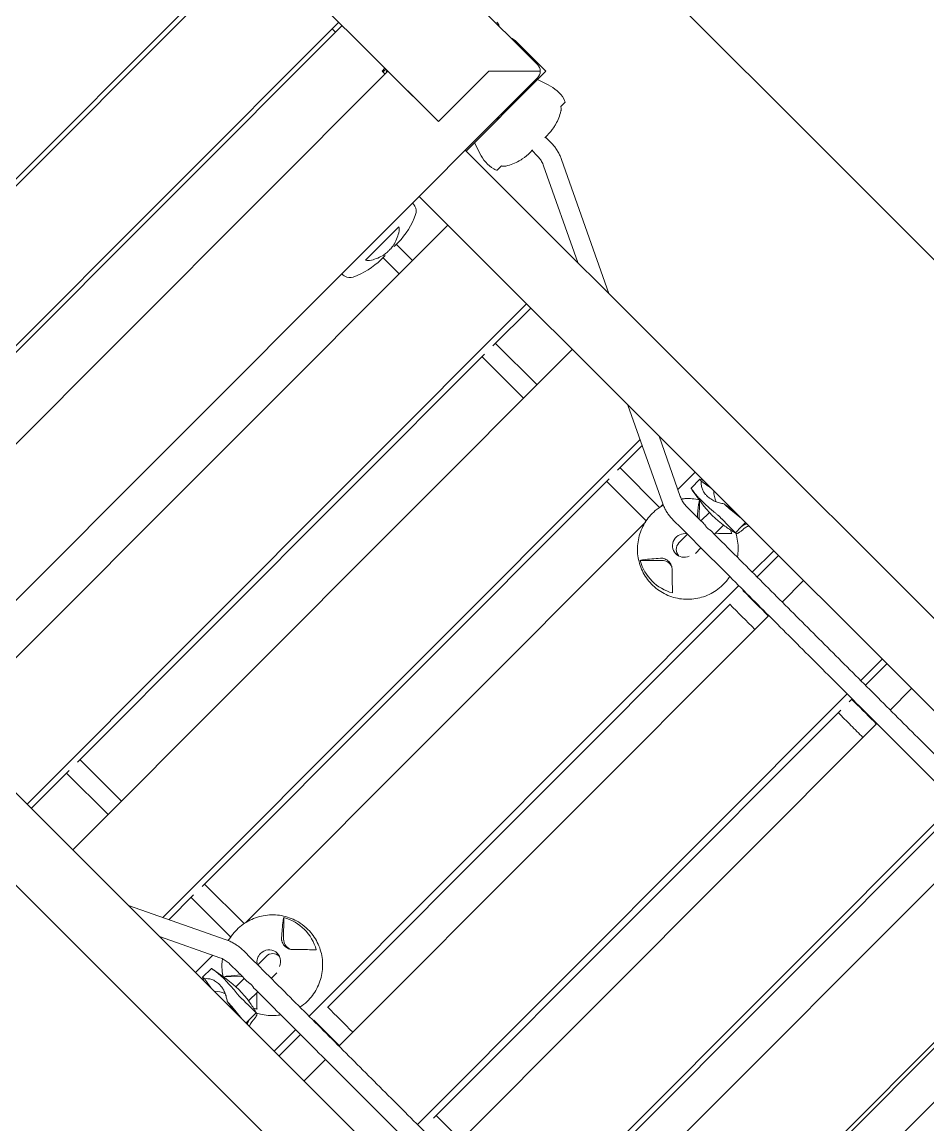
# Model space of a CAD drawing. Header units: metres. Extents: x 859577 to 860336, y 1645916 to 1646650.
# Drawn here: x 859949.876 to 859950.639, y 1646435.684 to 1646436.612 of the extents above; entities that cross this region are included whole.
import ezdxf

# ---------------------------------------------------------------- set-up
doc = ezdxf.new("R2010")
doc.units = ezdxf.units.M
doc.layers.add('A-ACCESORIOS', color=30, linetype='Continuous', lineweight=20)
doc.layers.add('PISO', color=31, linetype='Continuous', lineweight=15)

# ---------------------------------------------------------------- blocks, each defined once
blk = doc.blocks.new('vr10-13')
at = {"layer": 'A-ACCESORIOS', "linetype": 'Continuous', "lineweight": 0}
for p, q in [((-0.04091, 1.20062), (0.83609, 1.20062)), ((0.80859, 1.20162), (0.84509, 1.20162)), ((0.84175, 1.19828), (0.81109, 1.16762)), ((0.84175, 1.19828), (0.81109, 1.16762)), ((0.84509, 1.20162), (0.84509, 1.16512)), ((0.84409, 0.31562), (0.84409, 1.19262)), ((0.84509, 1.19162), (0.85459, 1.1949)), ((0.87509, 1.18941), (0.87509, 1.19454)), ((0.81109, 1.10762), (0.81109, 1.16762)), ((0.81109, 1.16762), (0.81109, 1.10762)), ((0.84509, 1.15412), (0.84509, 1.16512)), ((0.88409, 1.16143), (0.88409, 1.16422)), ((0.89034, 1.16212), (0.88409, 1.16212)), ((0.84509, 1.14312), (0.84509, 1.15412)), ((1.01484, 1.10662), (0.90702, 1.15832)), ((0.84509, 1.14312), (0.84509, 1.10662)), ((0.88409, 1.14402), (0.88409, 1.14682)), ((0.89034, 1.14612), (0.88409, 1.14612)), ((0.97783, 1.10662), (0.9001, 1.1439)), ((0.84509, 1.11662), (0.85459, 1.11335)), ((0.87509, 1.11371), (0.87509, 1.11884)), ((0.81109, 1.10762), (-0.01591, 1.10762)), ((0.59359, 1.10762), (0.59359, 0.40062)), ((0.59759, 1.10762), (0.59759, 0.40062)), ((0.69259, 1.10762), (0.69259, 0.40062)), ((0.69659, 0.40062), (0.69659, 1.10762)), ((0.74759, 1.10412), (0.74759, 1.10762)), ((0.74859, 1.10412), (0.74859, 1.10762)), ((0.75009, 1.10662), (0.75009, 1.10762)), ((0.75109, 1.10662), (0.75009, 1.10662)), ((0.75109, 1.10762), (0.81109, 1.10762)), ((0.75109, 1.10762), (0.75109, 0.40062)), ((0.84509, 1.10662), (0.84409, 1.10662)), ((3.15009, 1.10662), (0.84509, 1.10662)), ((0.69659, 1.09972), (0.69259, 1.09972)), ((0.75109, 1.10412), (0.74759, 1.10412)), ((3.15109, 1.05162), (0.84409, 1.05162)), ((0.87813, 1.05162), (0.87813, 0.45662)), ((0.97199, 0.45662), (0.97199, 1.05162)), ((0.97694, 1.00662), (0.97694, 1.05162)), ((1.02632, 1.05162), (1.02632, 0.45662)), ((1.17115, 1.01392), (1.09253, 1.05162)), ((1.17807, 1.02835), (1.12954, 1.05162)), ((1.17247, 1.05162), (1.17247, 1.03104)), ((1.17942, 1.03976), (1.17942, 1.05024)), ((1.18287, 1.05162), (1.17949, 1.0503)), ((1.21433, 1.0503), (1.22748, 1.05162)), ((1.23244, 1.05162), (1.23244, 1.04644)), ((1.26595, 1.02612), (1.26595, 1.05162)), ((1.27165, 1.02612), (1.27165, 1.05162)), ((1.30147, 1.05162), (1.30147, 1.02612)), ((1.39495, 1.02612), (1.39495, 1.05162)), ((1.40065, 1.02612), (1.40065, 1.05162)), ((1.43007, 1.05162), (1.43007, 1.02612)), ((1.18136, 1.03937), (1.18136, 1.03937)), ((1.18138, 1.03936), (1.1944, 1.03725)), ((1.23244, 1.03956), (1.23244, 1.04644)), ((1.12018, 0.46988), (1.12018, 1.03837)), ((1.12513, 1.00662), (1.12513, 1.03599)), ((1.1923, 1.03691), (1.20282, 1.02612)), ((1.20484, 1.03903), (1.20484, 1.03903)), ((1.20484, 1.03619), (1.20484, 1.02612)), ((1.22084, 1.03704), (1.22084, 1.02612)), ((1.22337, 1.03744), (1.22219, 1.03725)), ((0.85009, 0.98191), (0.85009, 1.02134)), ((1.18784, 1.02612), (1.19759, 1.02612)), ((0.85909, 1.00689), (0.85909, 1.01172)), ((1.17247, 1.01332), (1.17247, 1.01089)), ((0.85726, 1.00962), (0.85726, 1.00962)), ((0.87813, 1.00962), (0.85909, 1.00962)), ((1.02632, 1.00962), (0.97694, 1.00962)), ((1.17221, 1.00962), (1.12513, 1.00962)), ((1.18784, 1.01012), (1.19759, 1.01012)), ((1.20484, 1.01012), (1.20484, 0.99998)), ((1.22084, 1.01012), (1.22084, 1.00344)), ((1.26595, 0.49812), (1.26595, 1.01012)), ((1.27165, 1.00931), (1.27165, 1.01012)), ((1.30147, 1.01012), (1.30147, 0.49812)), ((1.39495, 0.49812), (1.39495, 1.01012)), ((1.40065, 1.00661), (1.40065, 1.01012)), ((1.43007, 1.01012), (1.43007, 0.49812)), ((1.5241, 0.49812), (1.5241, 1.01012)), ((1.5594, 1.01012), (1.5594, 0.49812)), ((1.65385, 0.49812), (1.65385, 1.01012)), ((1.68929, 1.01012), (1.68929, 0.49812)), ((0.85726, 0.99362), (0.85726, 0.99362)), ((0.85909, 0.99152), (0.85909, 0.99636)), ((0.87813, 0.99362), (0.85909, 0.99362)), ((0.97694, 0.51162), (0.97694, 0.99663)), ((1.02632, 0.99362), (0.97694, 0.99362)), ((1.12513, 0.51162), (1.12513, 0.99663)), ((1.17221, 0.99362), (1.12513, 0.99362)), ((1.27165, 0.51431), (1.27165, 0.99394)), ((1.40065, 0.51161), (1.40065, 0.99664)), ((1.52867, 0.51146), (1.52867, 0.99679)), ((1.65728, 0.51133), (1.65728, 0.99692)), ((1.17247, 0.99236), (1.17247, 0.51589)), ((1.1923, 0.96634), (1.20499, 0.97934)), ((1.20499, 0.52891), (1.1923, 0.54191)), ((1.02632, 0.51462), (0.97694, 0.51462)), ((1.17221, 0.51462), (1.12513, 0.51462)), ((0.97694, 0.45662), (0.97694, 0.50163)), ((1.12513, 0.47226), (1.12513, 0.50163)), ((1.20484, 0.49812), (1.20484, 0.50827)), ((1.22084, 0.49812), (1.22084, 0.50481)), ((1.02632, 0.49862), (0.97694, 0.49862)), ((1.17115, 0.49432), (1.09253, 0.45662)), ((1.17221, 0.49862), (1.12513, 0.49862)), ((1.17247, 0.49736), (1.17247, 0.49493)), ((1.18784, 0.49812), (1.19759, 0.49812)), ((1.27165, 0.49812), (1.27165, 0.49894)), ((1.17807, 0.4799), (1.12954, 0.45662)), ((1.17247, 0.47721), (1.17247, 0.45662)), ((1.18784, 0.48212), (1.19759, 0.48212)), ((1.20282, 0.48212), (1.1923, 0.47134)), ((1.20484, 0.47206), (1.20484, 0.48212)), ((1.22084, 0.47121), (1.22084, 0.48212)), ((1.26595, 0.45662), (1.26595, 0.48212)), ((1.27165, 0.45662), (1.27165, 0.48212)), ((1.30147, 0.48212), (1.30147, 0.45662)), ((1.17942, 0.46849), (1.17942, 0.45801)), ((1.18138, 0.46889), (1.1944, 0.471)), ((1.22337, 0.47081), (1.22219, 0.471)), ((1.23244, 0.46869), (1.23244, 0.46181)), ((0.84409, 0.45662), (3.15109, 0.45662)), ((1.17949, 0.45795), (1.18287, 0.45662)), ((1.22748, 0.45662), (1.21433, 0.45795)), ((1.23244, 0.45662), (1.23244, 0.46181)), ((0.84509, 0.40162), (3.15009, 0.40162))]:
    blk.add_line(p, q, dxfattribs=at)
for centre, radius, start, end in [((0.78659, 1.19362), 0.008, 61.04498, 90), ((0.80859, 1.19362), 0.008, 90, 118.95502), ((0.83609, 1.19262), 0.008, 45, 90), ((0.83609, 1.19262), 0.008, 0, 45), ((0.86501, 1.16464), 0.032, 76.84672, 109), ((0.87047, 1.18801), 0.008, 54.72111, 76.84672), ((0.81412, 1.16215), 0.07, 1.70004, 8.84171), ((0.83709, 1.16512), 0.008, 331.04498, 0), ((0.83709, 1.14312), 0.008, 0, 28.95502), ((0.81412, 1.1461), 0.07, 351.15829, 358.29996), ((0.87047, 1.12024), 0.008, 283.15328, 305.27889), ((0.86501, 1.14361), 0.032, 251, 283.15328), ((0.84001, 1.01214), 0.032, 76.84672, 82.67157), ((0.84547, 1.03551), 0.008, 24.65301, 76.84672), ((0.78912, 1.00965), 0.07, 1.70004, 24.65301), ((0.78912, 0.9936), 0.07, 335.34699, 358.29996), ((0.84001, 0.99111), 0.032, 277.32843, 283.15328), ((0.84547, 0.96774), 0.008, 283.15328, 335.34699)]:
    blk.add_arc(centre, radius, start, end, dxfattribs=at)
for centre, major_axis, ratio, start_param, end_param in [((1.20829, 1.06512), (0, -0.0194), 0.976069, 5.481889, 5.982374), ((1.21155, 1.00162), (0, 0.04042), 0.976412, 0.482113, 0.509592), ((1.20829, 1.12696), (0, -0.09083), 0.976069, 6.125796, 6.440575), ((1.21155, 1.00162), (0, 0.04042), 0.976412, 0.420627, 0.42065), ((1.21155, 1.00162), (0, 0.04042), 0.976412, 5.773593, 5.851671), ((1.2096, 1.00162), (0, -0.0101), 0.976412, 3.712179, 7.496666), ((1.21284, 0.99998), (0.008, 0), 0.995101, 3.141593, 3.146614), ((1.21284, 0.99998), (0.008, 0), 0.995101, 3.146614, 4.68891), ((1.21155, 0.97262), (0, 0.0095), 0.976412, 5.959479, 7.068583), ((1.21155, 1.00162), (0, 0.04042), 0.976412, 2.632, 3.651185), ((1.21155, 0.50662), (0, -0.04042), 0.976412, 2.632, 3.651185), ((1.21155, 0.53562), (0, -0.0095), 0.976412, 5.497787, 6.60669), ((1.2096, 0.50662), (0, 0.0101), 0.976412, 5.069705, 7.853982), ((1.21284, 0.50827), (-0.008, 0), 0.995101, 4.735868, 6.283185), ((1.2096, 0.50662), (0, 0.0101), 0.976412, 1.570796, 2.571006), ((1.21155, 0.50662), (0, -0.04042), 0.976412, 5.773593, 5.801073), ((1.20829, 0.38129), (0, 0.09083), 0.976069, 6.125796, 6.440575), ((1.21155, 0.50662), (0, -0.04042), 0.976412, 5.862537, 5.862551), ((1.21155, 0.50662), (0, -0.04042), 0.976412, 0.431514, 0.509592), ((1.20829, 0.44312), (0, 0.0194), 0.976069, 0.30082, 0.801296)]:
    blk.add_ellipse(centre, major_axis=major_axis, ratio=ratio, start_param=start_param, end_param=end_param, dxfattribs=at)
for points, knots in [([(0.87774, 1.18694), (0.87745, 1.18742), (0.87708, 1.18786), (0.87642, 1.18849), (0.87617, 1.18869), (0.87566, 1.18906), (0.87538, 1.18924), (0.87509, 1.18941)], [0.000000486, 0.000000486, 0.000000486, 0.000000486, 0.002114988, 0.002114988, 0.003172238, 0.003172238, 0.004229489, 0.004229489, 0.004229489, 0.004229489]), ([(0.87664, 1.18828), (0.87686, 1.18807), (0.87706, 1.18786), (0.87743, 1.18741), (0.8776, 1.18718), (0.87774, 1.18694)], [0.002130517, 0.002130517, 0.002130517, 0.002130517, 0.003171033, 0.003171033, 0.004227963, 0.004227963, 0.004227963, 0.004227963]), ([(0.88329, 1.17291), (0.88329, 1.17291), (0.88329, 1.17292), (0.88327, 1.17299), (0.88326, 1.17304), (0.88321, 1.17324), (0.88316, 1.17344), (0.88303, 1.17396), (0.88295, 1.17429), (0.88275, 1.17504), (0.88264, 1.17547), (0.88251, 1.17595)], [0.008164918, 0.008164918, 0.008164918, 0.008164918, 0.009167239, 0.009167239, 0.01016956, 0.01016956, 0.012174201, 0.012174201, 0.014178842, 0.014178842, 0.016183483, 0.016183483, 0.016183483, 0.016183483]), ([(0.88325, 1.17306), (0.88326, 1.17302), (0.88327, 1.17298), (0.88329, 1.17292), (0.88329, 1.17291), (0.88329, 1.17291)], [0.006408174, 0.006408174, 0.006408174, 0.006408174, 0.00716222, 0.00716222, 0.008164918, 0.008164918, 0.008164918, 0.008164918]), ([(0.90702, 1.15832), (0.90598, 1.15882), (0.90492, 1.15927), (0.90276, 1.16008), (0.90167, 1.16044), (0.89945, 1.16105), (0.89833, 1.1613), (0.89607, 1.16171), (0.89493, 1.16187), (0.89264, 1.16207), (0.89149, 1.16212), (0.89034, 1.16212)], [5.845694, 5.845694, 5.845694, 5.845694, 5.9331923, 5.9331923, 6.0206905, 6.0206905, 6.1081888, 6.1081888, 6.195687, 6.195687, 6.2831853, 6.2831853, 6.2831853, 6.2831853]), ([(0.9001, 1.1439), (0.89949, 1.14419), (0.89887, 1.14446), (0.8976, 1.14493), (0.89696, 1.14514), (0.89566, 1.14549), (0.89501, 1.14564), (0.89368, 1.14588), (0.89302, 1.14597), (0.89168, 1.14609), (0.89101, 1.14612), (0.89034, 1.14612)], [5.845694, 5.845694, 5.845694, 5.845694, 5.9331923, 5.9331923, 6.0206905, 6.0206905, 6.1081888, 6.1081888, 6.195687, 6.195687, 6.2831853, 6.2831853, 6.2831853, 6.2831853]), ([(0.88329, 1.13534), (0.88329, 1.13534), (0.88329, 1.13533), (0.88327, 1.13526), (0.88326, 1.13521), (0.88321, 1.135), (0.88316, 1.13481), (0.88303, 1.13428), (0.88295, 1.13396), (0.88275, 1.1332), (0.88264, 1.13278), (0.88251, 1.1323)], [0.008164918, 0.008164918, 0.008164918, 0.008164918, 0.009167239, 0.009167239, 0.01016956, 0.01016956, 0.012174201, 0.012174201, 0.014178842, 0.014178842, 0.016183483, 0.016183483, 0.016183483, 0.016183483]), ([(0.88325, 1.13519), (0.88326, 1.13523), (0.88327, 1.13527), (0.88329, 1.13533), (0.88329, 1.13534), (0.88329, 1.13534)], [0.006408174, 0.006408174, 0.006408174, 0.006408174, 0.00716222, 0.00716222, 0.008164918, 0.008164918, 0.008164918, 0.008164918]), ([(0.87774, 1.12131), (0.87745, 1.12083), (0.87708, 1.12039), (0.87642, 1.11976), (0.87617, 1.11956), (0.87566, 1.11918), (0.87538, 1.11901), (0.87509, 1.11884)], [0.000000486, 0.000000486, 0.000000486, 0.000000486, 0.002114988, 0.002114988, 0.003172238, 0.003172238, 0.004229489, 0.004229489, 0.004229489, 0.004229489]), ([(0.87664, 1.11997), (0.87686, 1.12018), (0.87706, 1.12039), (0.87743, 1.12084), (0.8776, 1.12107), (0.87774, 1.12131)], [0.002130517, 0.002130517, 0.002130517, 0.002130517, 0.003171033, 0.003171033, 0.004227963, 0.004227963, 0.004227963, 0.004227963]), ([(1.1935, 1.04453), (1.19316, 1.04453), (1.19282, 1.04454), (1.19214, 1.04458), (1.19181, 1.04461), (1.19082, 1.04472), (1.19019, 1.04482), (1.18926, 1.04503), (1.18895, 1.04511), (1.18835, 1.04529), (1.18806, 1.04538), (1.18721, 1.04568), (1.18667, 1.04591), (1.18565, 1.04641), (1.18517, 1.04669), (1.18426, 1.04727), (1.18384, 1.04758), (1.18306, 1.04823), (1.1827, 1.04856), (1.18204, 1.04925), (1.18173, 1.04961), (1.18145, 1.04997)], [0.0173685, 0.0173685, 0.0173685, 0.0173685, 0.01841269, 0.01841269, 0.01945689, 0.01945689, 0.02154529, 0.02154529, 0.02258948, 0.02258948, 0.02363368, 0.02363368, 0.02572208, 0.02572208, 0.02781047, 0.02781047, 0.02989887, 0.02989887, 0.03198726, 0.03198726, 0.03407566, 0.03407566, 0.03407566, 0.03407566]), ([(1.20835, 1.04997), (1.20739, 1.04925), (1.20636, 1.04855), (1.20468, 1.04758), (1.2041, 1.04727), (1.20289, 1.04668), (1.20227, 1.04641), (1.201, 1.0459), (1.20035, 1.04568), (1.19902, 1.04528), (1.19833, 1.0451), (1.19626, 1.04468), (1.19488, 1.04453), (1.1935, 1.04453)], [0.0006161, 0.0006161, 0.0006161, 0.0006161, 0.0048042, 0.0048042, 0.00689825, 0.00689825, 0.0089923, 0.0089923, 0.01108635, 0.01108635, 0.0131804, 0.0131804, 0.0173685, 0.0173685, 0.0173685, 0.0173685]), ([(1.23509, 1.04672), (1.23513, 1.0473), (1.2352, 1.04789), (1.23543, 1.04906), (1.2356, 1.04966), (1.2358, 1.05023)], [0, 0, 0, 0, 0.001800625, 0.001800625, 0.00360125, 0.00360125, 0.00360125, 0.00360125]), ([(1.1935, 1.0385), (1.19245, 1.0385), (1.19143, 1.03852), (1.18993, 1.03856), (1.18944, 1.03858), (1.18848, 1.03863), (1.18802, 1.03866), (1.18667, 1.03875), (1.18582, 1.03882), (1.18464, 1.03893), (1.18426, 1.03897), (1.18355, 1.03906), (1.18321, 1.0391), (1.18226, 1.03922), (1.18171, 1.03931), (1.18076, 1.03947), (1.18037, 1.03954), (1.17994, 1.03963), (1.17982, 1.03965), (1.17962, 1.0397), (1.17955, 1.03972), (1.17944, 1.03974), (1.17942, 1.03975), (1.17942, 1.03976)], [0.02582839, 0.02582839, 0.02582839, 0.02582839, 0.0290553, 0.0290553, 0.03066876, 0.03066876, 0.03228222, 0.03228222, 0.03550913, 0.03550913, 0.03712259, 0.03712259, 0.03873604, 0.03873604, 0.04196296, 0.04196296, 0.04518987, 0.04518987, 0.04680333, 0.04680333, 0.04841679, 0.04841679, 0.05007192, 0.05007192, 0.05007192, 0.05007192]), ([(1.21433, 1.03976), (1.21395, 1.03977), (1.21349, 1.03976), (1.21267, 1.03972), (1.21238, 1.0397), (1.21175, 1.03965), (1.21142, 1.03963), (1.21035, 1.03954), (1.20958, 1.03947), (1.20833, 1.03935), (1.2079, 1.03931), (1.207, 1.03923), (1.20653, 1.03918), (1.20511, 1.03906), (1.20412, 1.03897), (1.20259, 1.03886), (1.20207, 1.03882), (1.20102, 1.03875), (1.20048, 1.03872), (1.19888, 1.03863), (1.19781, 1.03858), (1.19619, 1.03853), (1.19565, 1.03852), (1.19456, 1.0385), (1.19403, 1.0385), (1.1935, 1.0385)], [0.0000002, 0.0000002, 0.0000002, 0.0000002, 0.00322872, 0.00322872, 0.00484298, 0.00484298, 0.00645725, 0.00645725, 0.00968577, 0.00968577, 0.01130003, 0.01130003, 0.01291429, 0.01291429, 0.01614282, 0.01614282, 0.01775708, 0.01775708, 0.01937134, 0.01937134, 0.02259987, 0.02259987, 0.02421413, 0.02421413, 0.02582839, 0.02582839, 0.02582839, 0.02582839]), ([(1.22804, 1.03833), (1.2284, 1.03841), (1.22876, 1.03849), (1.22949, 1.03866), (1.22986, 1.03875), (1.23058, 1.03893), (1.23094, 1.03902), (1.23167, 1.03921), (1.23203, 1.03931), (1.23274, 1.0395), (1.2331, 1.0396), (1.23346, 1.03971)], [3.35289368, 3.35289368, 3.35289368, 3.35289368, 3.36547478, 3.36547478, 3.37805587, 3.37805587, 3.39063697, 3.39063697, 3.40321806, 3.40321806, 3.41573152, 3.41573152, 3.41573152, 3.41573152]), ([(1.23285, 1.03954), (1.23494, 1.03847), (1.23694, 1.03723), (1.24244, 1.03314), (1.24561, 1.02988), (1.24822, 1.0262), (1.24824, 1.02616), (1.24827, 1.02612)], [0.4624232, 0.4624232, 0.4624232, 0.4624232, 0.6271473, 0.6271473, 0.9450156, 0.9450156, 0.9481474, 0.9481474, 0.9481474, 0.9481474]), ([(1.23342, 1.0397), (1.23361, 1.03973), (1.23379, 1.03992), (1.23401, 1.04035), (1.23406, 1.04045), (1.23414, 1.04066), (1.23418, 1.04077), (1.23431, 1.04114), (1.23439, 1.04142), (1.2345, 1.0419), (1.23453, 1.04206), (1.2346, 1.04241), (1.23464, 1.04259), (1.23473, 1.04315), (1.23479, 1.04354), (1.2349, 1.04439), (1.23495, 1.04483), (1.23503, 1.04576), (1.23507, 1.04623), (1.23509, 1.04672)], [0, 0, 0, 0, 0.00305771, 0.00305771, 0.00382214, 0.00382214, 0.00458657, 0.00458657, 0.00611543, 0.00611543, 0.00687986, 0.00687986, 0.00764428, 0.00764428, 0.00917314, 0.00917314, 0.010702, 0.010702, 0.01223085, 0.01223085, 0.01223085, 0.01223085]), ([(1.18017, 1.02747), (1.18078, 1.02828), (1.18143, 1.02907), (1.18479, 1.03288), (1.18793, 1.03556), (1.19141, 1.03773)], [5.3746255, 5.3746255, 5.3746255, 5.3746255, 5.4467674, 5.4467674, 5.735119, 5.735119, 5.735119, 5.735119]), ([(1.19381, 1.03444), (1.19344, 1.03492), (1.19313, 1.03536), (1.19274, 1.03599), (1.19263, 1.03619), (1.19244, 1.03656), (1.19236, 1.03674), (1.1923, 1.03691)], [0.000000486, 0.000000486, 0.000000486, 0.000000486, 0.002114988, 0.002114988, 0.003172238, 0.003172238, 0.004229489, 0.004229489, 0.004229489, 0.004229489]), ([(1.2308, 1.03691), (1.23042, 1.03658), (1.23001, 1.0362), (1.22934, 1.03558), (1.2291, 1.03536), (1.22862, 1.03491), (1.22838, 1.03468), (1.22813, 1.03444)], [0.000000242, 0.000000242, 0.000000242, 0.000000242, 0.002114103, 0.002114103, 0.003171033, 0.003171033, 0.004227963, 0.004227963, 0.004227963, 0.004227963]), ([(0.85009, 1.02134), (0.85067, 1.02108), (0.85118, 1.02077), (0.85185, 1.02023), (0.85206, 1.02004), (0.85243, 1.01963), (0.8526, 1.01942), (0.85274, 1.0192)], [0.000000242, 0.000000242, 0.000000242, 0.000000242, 0.002114103, 0.002114103, 0.003171033, 0.003171033, 0.004227963, 0.004227963, 0.004227963, 0.004227963]), ([(1.18784, 1.02612), (1.18717, 1.02612), (1.18649, 1.02615), (1.18516, 1.02627), (1.18449, 1.02637), (1.18317, 1.0266), (1.18251, 1.02675), (1.18121, 1.02711), (1.18057, 1.02732), (1.17931, 1.02779), (1.17868, 1.02806), (1.17807, 1.02835)], [3.1415927, 3.1415927, 3.1415927, 3.1415927, 3.2290909, 3.2290909, 3.3165892, 3.3165892, 3.4040874, 3.4040874, 3.4915857, 3.4915857, 3.5790839, 3.5790839, 3.5790839, 3.5790839]), ([(1.19759, 1.02612), (1.20084, 1.02612), (1.20409, 1.02612), (1.20801, 1.02612), (1.20866, 1.02612), (1.20932, 1.02612)], [0, 0, 0, 0, 10.000009, 10.000009, 12.021424, 12.021424, 12.021424, 12.021424]), ([(1.20932, 1.02612), (1.20938, 1.02612), (1.20948, 1.02611), (1.20981, 1.02604), (1.21011, 1.02596), (1.2108, 1.02582), (1.21117, 1.02576), (1.21182, 1.02569), (1.21208, 1.02567), (1.2124, 1.02566), (1.21245, 1.02566), (1.21254, 1.02566), (1.21257, 1.02566), (1.21261, 1.02566), (1.21261, 1.02566), (1.21262, 1.02566), (1.21265, 1.02566), (1.21267, 1.02566), (1.21273, 1.02566), (1.21275, 1.02566), (1.21284, 1.02566), (1.21289, 1.02566), (1.21315, 1.02567), (1.21336, 1.02568), (1.21384, 1.02572), (1.2141, 1.02575), (1.21461, 1.02584), (1.21485, 1.02588), (1.21528, 1.02598), (1.21546, 1.02602), (1.21578, 1.02609), (1.21591, 1.02612), (1.216, 1.02612), (1.21602, 1.02612), (1.21603, 1.02612)], [17.457029, 17.457029, 17.457029, 17.457029, 18.398397, 18.398397, 20.021612, 20.021612, 21.418323, 21.418323, 22.26231, 22.26231, 22.428022, 22.428022, 22.529131, 22.529131, 22.545594, 22.545594, 22.545594, 22.623305, 22.623305, 22.713281, 22.713281, 22.869843, 22.869843, 23.506529, 23.506529, 24.31224, 24.31224, 25.132826, 25.132826, 25.964931, 25.964931, 26.883229, 26.883229, 27.057134, 27.057134, 27.057134, 27.057134]), ([(1.21603, 1.02612), (1.21929, 1.02612), (1.22254, 1.02612), (1.23557, 1.02612), (1.24535, 1.02612), (1.2729, 1.02612), (1.29069, 1.02612), (1.32632, 1.02612), (1.34416, 1.02612), (1.3799, 1.02612), (1.39779, 1.02612), (1.43361, 1.02612), (1.45155, 1.02612), (1.48745, 1.02612), (1.50542, 1.02612), (1.54139, 1.02612), (1.55939, 1.02612), (1.58565, 1.02612), (1.59389, 1.02612), (1.60214, 1.02612)], [0, 0, 0, 0, 10.000009, 10.000009, 40.000255, 40.000255, 94.433148, 94.433148, 148.872647, 148.872647, 203.3158, 203.3158, 257.75586, 257.75586, 312.186107, 312.186107, 366.599878, 366.599878, 391.486205, 391.486205, 391.486205, 391.486205]), ([(1.18784, 1.01012), (1.18669, 1.01012), (1.18554, 1.01018), (1.18325, 1.01038), (1.18211, 1.01054), (1.17984, 1.01095), (1.17872, 1.0112), (1.1765, 1.01181), (1.17541, 1.01217), (1.17325, 1.01298), (1.17219, 1.01343), (1.17115, 1.01392)], [3.1415927, 3.1415927, 3.1415927, 3.1415927, 3.2290909, 3.2290909, 3.3165892, 3.3165892, 3.4040874, 3.4040874, 3.4915857, 3.4915857, 3.5790839, 3.5790839, 3.5790839, 3.5790839]), ([(1.25514, 1.01012), (1.25577, 1.00702), (1.25605, 1.00385), (1.25588, 0.99613), (1.25505, 0.99159), (1.25199, 0.983), (1.24977, 0.97895), (1.24415, 0.97177), (1.24077, 0.96864), (1.2332, 0.96362), (1.22902, 0.96173), (1.2203, 0.95938), (1.21576, 0.95892), (1.20678, 0.95944), (1.20235, 0.96043), (1.19401, 0.96374), (1.19012, 0.96607), (1.18323, 0.97183), (1.18026, 0.97527), (1.1755, 0.98292), (1.17373, 0.98714), (1.17159, 0.99594), (1.17123, 1.00053), (1.17181, 1.00777), (1.17229, 1.01046), (1.17302, 1.01309)], [1.365969, 1.365969, 1.365969, 1.365969, 1.593327, 1.593327, 1.920543, 1.920543, 2.246105, 2.246105, 2.567774, 2.567774, 2.884926, 2.884926, 3.198748, 3.198748, 3.511681, 3.511681, 3.826465, 3.826465, 4.145136, 4.145136, 4.468262, 4.468262, 4.79466, 4.79466, 4.990117, 4.990117, 4.990117, 4.990117]), ([(0.85751, 1.0088), (0.85764, 1.00834), (0.85775, 1.00784), (0.8579, 1.00702), (0.85794, 1.00674), (0.85803, 1.00615), (0.85806, 1.00584), (0.85816, 1.00492), (0.85821, 1.00429), (0.85826, 1.0033), (0.85827, 1.00296), (0.85829, 1.00229), (0.85829, 1.00196), (0.85829, 1.00162)], [0.000143327, 0.000143327, 0.000143327, 0.000143327, 0.002148725, 0.002148725, 0.003151424, 0.003151424, 0.004154123, 0.004154123, 0.006159521, 0.006159521, 0.00716222, 0.00716222, 0.008164918, 0.008164918, 0.008164918, 0.008164918]), ([(1.99759, 1.01012), (1.99426, 1.01012), (1.99092, 1.01012), (1.97759, 1.01012), (1.96759, 1.01012), (1.93947, 1.01012), (1.92134, 1.01012), (1.88509, 1.01012), (1.86696, 1.01012), (1.8307, 1.01012), (1.81257, 1.01012), (1.77633, 1.01012), (1.75821, 1.01012), (1.72199, 1.01012), (1.70389, 1.01012), (1.66771, 1.01012), (1.64963, 1.01012), (1.6135, 1.01012), (1.59546, 1.01012), (1.55941, 1.01012), (1.5414, 1.01012), (1.50543, 1.01012), (1.48747, 1.01012), (1.45159, 1.01012), (1.43366, 1.01012), (1.39785, 1.01012), (1.37996, 1.01012), (1.34423, 1.01012), (1.32639, 1.01012), (1.29075, 1.01012), (1.27296, 1.01012), (1.23596, 1.01012), (1.21676, 1.01012), (1.19759, 1.01012)], [0, 0, 0, 0, 10.000009, 10.000009, 40.000256, 40.000256, 94.383261, 94.383261, 148.796771, 148.796771, 203.241067, 203.241067, 257.705026, 257.705026, 312.17747, 312.17747, 366.647205, 366.647205, 421.103056, 421.103056, 475.533902, 475.533902, 529.935108, 529.935108, 584.348871, 584.348871, 638.779107, 638.779107, 693.219158, 693.219158, 747.662312, 747.662312, 806.613941, 806.613941, 806.613941, 806.613941]), ([(1.40065, 1.00962), (1.40955, 1.00962), (1.41846, 1.00962), (1.42828, 1.00962), (1.42917, 1.00962), (1.43007, 1.00962)], [176.22761, 176.22761, 176.22761, 176.22761, 203.308672, 203.308672, 206.034111, 206.034111, 206.034111, 206.034111]), ([(0.85829, 1.00162), (0.85829, 1.00129), (0.85829, 1.00096), (0.85827, 1.00029), (0.85826, 0.99995), (0.85821, 0.99896), (0.85816, 0.99833), (0.85803, 0.9971), (0.85795, 0.9965), (0.85775, 0.99541), (0.85764, 0.99491), (0.85751, 0.99445)], [0.008164918, 0.008164918, 0.008164918, 0.008164918, 0.009167239, 0.009167239, 0.01016956, 0.01016956, 0.012174201, 0.012174201, 0.014178842, 0.014178842, 0.016183483, 0.016183483, 0.016183483, 0.016183483]), ([(1.43007, 0.99362), (1.4253, 0.99362), (1.42053, 0.99362), (1.41072, 0.99362), (1.40568, 0.99362), (1.40065, 0.99362)], [569.853361, 569.853361, 569.853361, 569.853361, 584.346766, 584.346766, 599.659931, 599.659931, 599.659931, 599.659931]), ([(0.85274, 0.98405), (0.85245, 0.98361), (0.85208, 0.9832), (0.85142, 0.98266), (0.85117, 0.98249), (0.85066, 0.98218), (0.85038, 0.98204), (0.85009, 0.98191)], [0.000000486, 0.000000486, 0.000000486, 0.000000486, 0.002114988, 0.002114988, 0.003172238, 0.003172238, 0.004229489, 0.004229489, 0.004229489, 0.004229489]), ([(1.20978, 0.98284), (1.20945, 0.98284), (1.20912, 0.98283), (1.20848, 0.98276), (1.20815, 0.98271), (1.20719, 0.9825), (1.20658, 0.98231), (1.20541, 0.98178), (1.20485, 0.98146), (1.20383, 0.9807), (1.20336, 0.98028), (1.20294, 0.9798)], [0.008164918, 0.008164918, 0.008164918, 0.008164918, 0.009167239, 0.009167239, 0.01016956, 0.01016956, 0.012174201, 0.012174201, 0.014178842, 0.014178842, 0.016183483, 0.016183483, 0.016183483, 0.016183483]), ([(1.21695, 0.9798), (1.21647, 0.98028), (1.21596, 0.9807), (1.21513, 0.98127), (1.21484, 0.98144), (1.21425, 0.98177), (1.21395, 0.98191), (1.21302, 0.98231), (1.21239, 0.9825), (1.21142, 0.98271), (1.21109, 0.98276), (1.21043, 0.98283), (1.2101, 0.98284), (1.20978, 0.98284)], [0.000143327, 0.000143327, 0.000143327, 0.000143327, 0.002148725, 0.002148725, 0.003151424, 0.003151424, 0.004154123, 0.004154123, 0.006159521, 0.006159521, 0.00716222, 0.00716222, 0.008164918, 0.008164918, 0.008164918, 0.008164918]), ([(1.19381, 0.96881), (1.19344, 0.96833), (1.19313, 0.96789), (1.19274, 0.96726), (1.19263, 0.96706), (1.19244, 0.96668), (1.19236, 0.96651), (1.1923, 0.96634)], [0.000000486, 0.000000486, 0.000000486, 0.000000486, 0.002114988, 0.002114988, 0.003172238, 0.003172238, 0.004229489, 0.004229489, 0.004229489, 0.004229489]), ([(1.2308, 0.96634), (1.23042, 0.96667), (1.23001, 0.96704), (1.22934, 0.96767), (1.2291, 0.96789), (1.22862, 0.96834), (1.22838, 0.96857), (1.22813, 0.96881)], [0.000000242, 0.000000242, 0.000000242, 0.000000242, 0.002114103, 0.002114103, 0.003171033, 0.003171033, 0.004227963, 0.004227963, 0.004227963, 0.004227963]), ([(1.17302, 0.49516), (1.1729, 0.49561), (1.17278, 0.49607), (1.17159, 0.50094), (1.17123, 0.50553), (1.17196, 0.5146), (1.17306, 0.51908), (1.17661, 0.52748), (1.17907, 0.53139), (1.18509, 0.53823), (1.18865, 0.54116), (1.19649, 0.54571), (1.20077, 0.54735), (1.20801, 0.54885), (1.21087, 0.54914), (1.21372, 0.54914)], [4.434661, 4.434661, 4.434661, 4.434661, 4.468262, 4.468262, 4.79466, 4.79466, 5.121788, 5.121788, 5.446767, 5.446767, 5.767602, 5.767602, 6.08401, 6.08401, 6.283185, 6.283185, 6.283185, 6.283185]), ([(1.21372, 0.54914), (1.21821, 0.54914), (1.2227, 0.54841), (1.23121, 0.54559), (1.23524, 0.54349), (1.24244, 0.53814), (1.24561, 0.53488), (1.2508, 0.52753), (1.25281, 0.52342), (1.25545, 0.51477), (1.25608, 0.51022), (1.25592, 0.50315), (1.25564, 0.50061), (1.25514, 0.49812)], [0, 0, 0, 0, 0.312886, 0.312886, 0.627147, 0.627147, 0.945016, 0.945016, 1.267366, 1.267366, 1.593327, 1.593327, 1.775624, 1.775624, 1.775624, 1.775624]), ([(1.1923, 0.54191), (1.19242, 0.54158), (1.19261, 0.5412), (1.193, 0.54058), (1.19314, 0.54036), (1.19346, 0.53991), (1.19363, 0.53968), (1.19381, 0.53944)], [0.000000242, 0.000000242, 0.000000242, 0.000000242, 0.002114103, 0.002114103, 0.003171033, 0.003171033, 0.004227963, 0.004227963, 0.004227963, 0.004227963]), ([(1.22813, 0.53944), (1.22863, 0.53992), (1.2291, 0.54036), (1.22977, 0.54099), (1.22999, 0.54119), (1.23041, 0.54156), (1.23061, 0.54174), (1.2308, 0.54191)], [0.000000486, 0.000000486, 0.000000486, 0.000000486, 0.002114988, 0.002114988, 0.003172238, 0.003172238, 0.004229489, 0.004229489, 0.004229489, 0.004229489]), ([(1.20294, 0.52845), (1.20336, 0.52797), (1.20383, 0.52754), (1.20459, 0.52698), (1.20486, 0.52681), (1.20542, 0.52648), (1.2057, 0.52634), (1.20658, 0.52594), (1.20719, 0.52574), (1.20815, 0.52554), (1.20847, 0.52549), (1.20912, 0.52542), (1.20945, 0.52541), (1.20978, 0.52541)], [0.000143327, 0.000143327, 0.000143327, 0.000143327, 0.002148725, 0.002148725, 0.003151424, 0.003151424, 0.004154123, 0.004154123, 0.006159521, 0.006159521, 0.00716222, 0.00716222, 0.008164918, 0.008164918, 0.008164918, 0.008164918]), ([(1.20978, 0.52541), (1.2101, 0.52541), (1.21043, 0.52542), (1.21108, 0.52549), (1.21141, 0.52554), (1.21239, 0.52574), (1.21302, 0.52594), (1.21425, 0.52646), (1.21485, 0.52679), (1.21596, 0.52754), (1.21647, 0.52797), (1.21695, 0.52845)], [0.008164918, 0.008164918, 0.008164918, 0.008164918, 0.009167239, 0.009167239, 0.01016956, 0.01016956, 0.012174201, 0.012174201, 0.014178842, 0.014178842, 0.016183483, 0.016183483, 0.016183483, 0.016183483]), ([(1.40065, 0.51462), (1.40955, 0.51462), (1.41846, 0.51462), (1.42828, 0.51462), (1.42917, 0.51462), (1.43007, 0.51462)], [176.22761, 176.22761, 176.22761, 176.22761, 203.308672, 203.308672, 206.034111, 206.034111, 206.034111, 206.034111]), ([(1.18784, 0.49812), (1.18669, 0.49812), (1.18554, 0.49807), (1.18325, 0.49787), (1.18211, 0.49771), (1.17984, 0.4973), (1.17872, 0.49705), (1.1765, 0.49644), (1.17541, 0.49608), (1.17325, 0.49527), (1.17219, 0.49482), (1.17115, 0.49432)], [6.2831853, 6.2831853, 6.2831853, 6.2831853, 6.3706836, 6.3706836, 6.4581818, 6.4581818, 6.5456801, 6.5456801, 6.6331783, 6.6331783, 6.7206766, 6.7206766, 6.7206766, 6.7206766]), ([(1.19759, 0.49812), (1.20084, 0.49812), (1.20409, 0.49812), (1.21711, 0.49812), (1.22688, 0.49812), (1.2544, 0.49812), (1.27216, 0.49812), (1.30776, 0.49812), (1.32558, 0.49812), (1.36128, 0.49812), (1.37916, 0.49812), (1.41495, 0.49812), (1.43287, 0.49812), (1.46875, 0.49812), (1.48671, 0.49812), (1.52266, 0.49812), (1.54065, 0.49812), (1.57665, 0.49812), (1.59467, 0.49812), (1.63074, 0.49812), (1.64879, 0.49812), (1.68493, 0.49812), (1.70302, 0.49812), (1.73922, 0.49812), (1.75733, 0.49812), (1.79358, 0.49812), (1.81171, 0.49812), (1.84798, 0.49812), (1.86613, 0.49812), (1.90242, 0.49812), (1.92056, 0.49812), (1.95834, 0.49812), (1.97796, 0.49812), (1.99759, 0.49812)], [0, 0, 0, 0, 10.000009, 10.000009, 40.000255, 40.000255, 94.42848, 94.42848, 148.865131, 148.865131, 203.307781, 203.307781, 257.749678, 257.749678, 312.18409, 312.18409, 366.604332, 366.604332, 421.00525, 421.00525, 475.424808, 475.424808, 529.873199, 529.873199, 584.339352, 584.339352, 638.812122, 638.812122, 693.280317, 693.280317, 747.732739, 747.732739, 806.61394, 806.61394, 806.61394, 806.61394]), ([(1.21603, 0.48212), (1.216, 0.48212), (1.21597, 0.48213), (1.21582, 0.48215), (1.21566, 0.48218), (1.21525, 0.48228), (1.21501, 0.48233), (1.21449, 0.48243), (1.21422, 0.48248), (1.21363, 0.48255), (1.21331, 0.48258), (1.21294, 0.48259), (1.21289, 0.48259), (1.2128, 0.48259), (1.21276, 0.48259), (1.21273, 0.48259), (1.2127, 0.48259), (1.21268, 0.48259), (1.21263, 0.48259), (1.2126, 0.48259), (1.21253, 0.48259), (1.21249, 0.48259), (1.21233, 0.48259), (1.21222, 0.48258), (1.21194, 0.48257), (1.21177, 0.48255), (1.21128, 0.4825), (1.21098, 0.48246), (1.21037, 0.48234), (1.21008, 0.48228), (1.20961, 0.48217), (1.20943, 0.48213), (1.20932, 0.48212), (1.20932, 0.48212), (1.20932, 0.48212)], [18.146352, 18.146352, 18.146352, 18.146352, 18.50737, 18.50737, 19.521622, 19.521622, 20.461736, 20.461736, 21.324693, 21.324693, 22.274208, 22.274208, 22.447899, 22.447899, 22.548748, 22.548748, 22.548748, 22.628003, 22.628003, 22.711233, 22.711233, 22.837939, 22.837939, 23.200576, 23.200576, 23.73954, 23.73954, 24.866116, 24.866116, 26.245818, 26.245818, 27.720511, 27.720511, 27.747014, 27.747014, 27.747014, 27.747014]), ([(1.18784, 0.48212), (1.18717, 0.48212), (1.18649, 0.48209), (1.18516, 0.48197), (1.18449, 0.48188), (1.18317, 0.48164), (1.18251, 0.48149), (1.18121, 0.48114), (1.18057, 0.48093), (1.17931, 0.48046), (1.17868, 0.48019), (1.17807, 0.4799)], [6.2831853, 6.2831853, 6.2831853, 6.2831853, 6.3706836, 6.3706836, 6.4581818, 6.4581818, 6.5456801, 6.5456801, 6.6331783, 6.6331783, 6.7206766, 6.7206766, 6.7206766, 6.7206766]), ([(1.19141, 0.47052), (1.18976, 0.47155), (1.18818, 0.47269), (1.18427, 0.47597), (1.18207, 0.47827), (1.18017, 0.48078)], [3.6896589, 3.6896589, 3.6896589, 3.6896589, 3.826465, 3.826465, 4.0501524, 4.0501524, 4.0501524, 4.0501524]), ([(1.1923, 0.47134), (1.19242, 0.47167), (1.19261, 0.47204), (1.193, 0.47267), (1.19314, 0.47289), (1.19346, 0.47334), (1.19363, 0.47357), (1.19381, 0.47381)], [0.000000242, 0.000000242, 0.000000242, 0.000000242, 0.002114103, 0.002114103, 0.003171033, 0.003171033, 0.004227963, 0.004227963, 0.004227963, 0.004227963]), ([(1.20932, 0.48212), (1.20607, 0.48212), (1.20281, 0.48212), (1.19891, 0.48212), (1.19825, 0.48212), (1.19759, 0.48212)], [0, 0, 0, 0, 10.000009, 10.000009, 12.021424, 12.021424, 12.021424, 12.021424]), ([(1.60214, 0.48212), (1.59883, 0.48212), (1.59551, 0.48212), (1.58226, 0.48212), (1.57233, 0.48212), (1.54439, 0.48212), (1.5264, 0.48212), (1.49046, 0.48212), (1.47251, 0.48212), (1.43665, 0.48212), (1.41873, 0.48212), (1.38294, 0.48212), (1.36506, 0.48212), (1.32936, 0.48212), (1.31153, 0.48212), (1.27592, 0.48212), (1.25815, 0.48212), (1.23227, 0.48212), (1.22415, 0.48212), (1.21603, 0.48212)], [0, 0, 0, 0, 10.000009, 10.000009, 40.000255, 40.000255, 94.415369, 94.415369, 148.81575, 148.81575, 203.234754, 203.234754, 257.668387, 257.668387, 312.109976, 312.109976, 366.552795, 366.552795, 391.486207, 391.486207, 391.486207, 391.486207]), ([(1.22813, 0.47381), (1.22863, 0.47333), (1.2291, 0.47289), (1.22977, 0.47226), (1.22999, 0.47206), (1.23041, 0.47168), (1.23061, 0.47151), (1.2308, 0.47134)], [0.000000486, 0.000000486, 0.000000486, 0.000000486, 0.002114988, 0.002114988, 0.003172238, 0.003172238, 0.004229489, 0.004229489, 0.004229489, 0.004229489]), ([(1.24827, 0.48212), (1.24784, 0.48152), (1.2474, 0.48092), (1.24415, 0.47677), (1.24077, 0.47364), (1.23564, 0.47024), (1.23427, 0.46944), (1.23285, 0.46871)], [2.1934453, 2.1934453, 2.1934453, 2.1934453, 2.246105, 2.246105, 2.5677737, 2.5677737, 2.6791694, 2.6791694, 2.6791694, 2.6791694]), ([(1.17942, 0.46849), (1.17942, 0.46849), (1.17944, 0.4685), (1.17954, 0.46853), (1.17962, 0.46855), (1.17981, 0.4686), (1.17994, 0.46862), (1.18037, 0.46871), (1.18075, 0.46878), (1.18146, 0.4689), (1.18171, 0.46894), (1.18227, 0.46902), (1.18257, 0.46907), (1.18353, 0.46919), (1.18424, 0.46928), (1.18541, 0.46939), (1.18582, 0.46943), (1.18667, 0.4695), (1.18711, 0.46953), (1.18847, 0.46962), (1.18941, 0.46967), (1.19091, 0.46972), (1.19142, 0.46973), (1.19245, 0.46975), (1.19298, 0.46975), (1.1935, 0.46975)], [0.00157695, 0.00157695, 0.00157695, 0.00157695, 0.00322872, 0.00322872, 0.00484298, 0.00484298, 0.00645725, 0.00645725, 0.00968577, 0.00968577, 0.01130003, 0.01130003, 0.01291429, 0.01291429, 0.01614282, 0.01614282, 0.01775708, 0.01775708, 0.01937134, 0.01937134, 0.02259987, 0.02259987, 0.02421413, 0.02421413, 0.02582839, 0.02582839, 0.02582839, 0.02582839]), ([(1.1935, 0.46975), (1.19456, 0.46975), (1.19562, 0.46973), (1.19724, 0.46969), (1.19779, 0.46967), (1.19887, 0.46962), (1.19941, 0.46959), (1.20101, 0.4695), (1.20206, 0.46943), (1.2036, 0.46932), (1.20411, 0.46928), (1.2051, 0.46919), (1.20558, 0.46915), (1.20699, 0.46902), (1.20789, 0.46894), (1.20958, 0.46878), (1.21035, 0.46871), (1.2114, 0.46862), (1.21174, 0.4686), (1.21236, 0.46855), (1.21266, 0.46853), (1.21349, 0.46849), (1.21395, 0.46848), (1.21433, 0.46849)], [0.02582839, 0.02582839, 0.02582839, 0.02582839, 0.0290553, 0.0290553, 0.03066876, 0.03066876, 0.03228222, 0.03228222, 0.03550913, 0.03550913, 0.03712259, 0.03712259, 0.03873604, 0.03873604, 0.04196296, 0.04196296, 0.04518987, 0.04518987, 0.04680333, 0.04680333, 0.04841679, 0.04841679, 0.0516437, 0.0516437, 0.0516437, 0.0516437]), ([(1.23346, 0.46854), (1.23311, 0.46864), (1.23275, 0.46874), (1.23203, 0.46894), (1.23167, 0.46904), (1.23094, 0.46923), (1.23058, 0.46932), (1.22986, 0.4695), (1.22949, 0.46958), (1.22876, 0.46975), (1.2284, 0.46984), (1.22804, 0.46992)], [6.00897854, 6.00897854, 6.00897854, 6.00897854, 6.02155969, 6.02155969, 6.03414084, 6.03414084, 6.04672198, 6.04672198, 6.05930313, 6.05930313, 6.07188428, 6.07188428, 6.07188428, 6.07188428]), ([(1.23509, 0.46153), (1.23504, 0.46251), (1.23495, 0.46343), (1.23482, 0.46448), (1.23479, 0.46469), (1.23473, 0.46509), (1.2347, 0.46528), (1.23461, 0.46584), (1.23454, 0.46618), (1.23439, 0.46681), (1.23431, 0.4671), (1.23415, 0.46759), (1.23406, 0.4678), (1.23393, 0.46807), (1.23388, 0.46814), (1.23379, 0.46828), (1.23375, 0.46834), (1.23361, 0.46848), (1.23351, 0.46854), (1.23342, 0.46855)], [0, 0, 0, 0, 0.00305836, 0.00305836, 0.00382296, 0.00382296, 0.00458755, 0.00458755, 0.00611673, 0.00611673, 0.00764591, 0.00764591, 0.00917509, 0.00917509, 0.00993969, 0.00993969, 0.01070428, 0.01070428, 0.01223346, 0.01223346, 0.01223346, 0.01223346]), ([(1.18145, 0.45828), (1.18201, 0.459), (1.18267, 0.4597), (1.18384, 0.46067), (1.18427, 0.46098), (1.18518, 0.46157), (1.18566, 0.46184), (1.18668, 0.46234), (1.18722, 0.46257), (1.18836, 0.46297), (1.18896, 0.46315), (1.19082, 0.46357), (1.19212, 0.46371), (1.1935, 0.46371)], [0.0006161, 0.0006161, 0.0006161, 0.0006161, 0.0048042, 0.0048042, 0.00689825, 0.00689825, 0.0089923, 0.0089923, 0.01108635, 0.01108635, 0.0131804, 0.0131804, 0.0173685, 0.0173685, 0.0173685, 0.0173685]), ([(1.1935, 0.46371), (1.19385, 0.46371), (1.1942, 0.4637), (1.19489, 0.46367), (1.19524, 0.46364), (1.19627, 0.46353), (1.19696, 0.46343), (1.19799, 0.46321), (1.19834, 0.46314), (1.19902, 0.46296), (1.19936, 0.46287), (1.20036, 0.46257), (1.20101, 0.46234), (1.20228, 0.46184), (1.20291, 0.46156), (1.20411, 0.46098), (1.20469, 0.46067), (1.2058, 0.46002), (1.20633, 0.45969), (1.20737, 0.459), (1.20787, 0.45864), (1.20835, 0.45828)], [0.0173685, 0.0173685, 0.0173685, 0.0173685, 0.01841269, 0.01841269, 0.01945689, 0.01945689, 0.02154529, 0.02154529, 0.02258948, 0.02258948, 0.02363368, 0.02363368, 0.02572208, 0.02572208, 0.02781047, 0.02781047, 0.02989887, 0.02989887, 0.03198726, 0.03198726, 0.03407566, 0.03407566, 0.03407566, 0.03407566]), ([(1.2358, 0.45802), (1.2356, 0.45859), (1.23544, 0.45917), (1.2352, 0.46035), (1.23513, 0.46095), (1.23509, 0.46153)], [0, 0, 0, 0, 0.001801452, 0.001801452, 0.003602904, 0.003602904, 0.003602904, 0.003602904])]:
    blk.add_open_spline(points, degree=3, knots=knots, dxfattribs=at)
for points in [[(0.88251, 1.17595), (0.88148, 1.1797), (0.8799, 1.18337), (0.87774, 1.18694)], [(0.88251, 1.1323), (0.88148, 1.12855), (0.8799, 1.12488), (0.87774, 1.12131)], [(1.23244, 1.03956), (1.23276, 1.03961), (1.23309, 1.03965), (1.23342, 1.0397)], [(1.19269, 1.0385), (1.19269, 1.0385), (1.19269, 1.0385), (1.19269, 1.0385)], [(1.2006, 1.02612), (1.19818, 1.02895), (1.19591, 1.03172), (1.19381, 1.03444)], [(1.22813, 1.03444), (1.22572, 1.0321), (1.22328, 1.02972), (1.22084, 1.0273)], [(1.22804, 1.03833), (1.22647, 1.03799), (1.22492, 1.03769), (1.22337, 1.03744)], [(1.22337, 1.03744), (1.22337, 1.03744), (1.22337, 1.03744), (1.22338, 1.03744)], [(0.85274, 1.0192), (0.8549, 1.0159), (0.85648, 1.01243), (0.85751, 1.0088)], [(1.27165, 1.00962), (1.28158, 1.00962), (1.29152, 1.00962), (1.30147, 1.00962)], [(0.85751, 0.99445), (0.85648, 0.99082), (0.8549, 0.98735), (0.85274, 0.98405)], [(1.30147, 0.99362), (1.29152, 0.99362), (1.28158, 0.99362), (1.27165, 0.99362)], [(1.20294, 0.9798), (1.19962, 0.97605), (1.19657, 0.97238), (1.19381, 0.96881)], [(1.22813, 0.96881), (1.22444, 0.97238), (1.22071, 0.97605), (1.21695, 0.9798)], [(1.19381, 0.53944), (1.19657, 0.53587), (1.19962, 0.5322), (1.20294, 0.52845)], [(1.21695, 0.52845), (1.22071, 0.5322), (1.22444, 0.53587), (1.22813, 0.53944)], [(1.27165, 0.51462), (1.28158, 0.51462), (1.29152, 0.51462), (1.30147, 0.51462)], [(1.30147, 0.49862), (1.29152, 0.49862), (1.28158, 0.49862), (1.27165, 0.49862)], [(1.19381, 0.47381), (1.19591, 0.47653), (1.19818, 0.4793), (1.2006, 0.48212)], [(1.22084, 0.48095), (1.22328, 0.47853), (1.22572, 0.47615), (1.22813, 0.47381)], [(1.19269, 0.46975), (1.19269, 0.46975), (1.19269, 0.46975), (1.19269, 0.46975)], [(1.22338, 0.47081), (1.22337, 0.47081), (1.22337, 0.47081), (1.22337, 0.47081)], [(1.22337, 0.47081), (1.22492, 0.47056), (1.22647, 0.47026), (1.22804, 0.46992)], [(1.23244, 0.46869), (1.23276, 0.46864), (1.23309, 0.4686), (1.23342, 0.46855)]]:
    blk.add_open_spline(points, degree=3, dxfattribs=at)
for points, weights in [([(1.17949, 1.0503), (1.17918, 1.05018), (1.17986, 1.05007), (1.18145, 1.04997)], [1, 0.973269229067, 0.973269229067, 1]), ([(1.19124, 1.05162), (1.18789, 1.05106), (1.18463, 1.05051), (1.18145, 1.04997)], [0.999231675705, 0.998624458135, 0.998880566234, 1]), ([(1.18273, 1.05162), (1.18274, 1.05161), (1.18275, 1.05159), (1.18276, 1.05158)], [0.934807757992, 0.934784047614, 0.934762574353, 0.93474333821]), ([(1.20835, 1.04997), (1.2119, 1.05051), (1.21549, 1.05106), (1.21912, 1.05162)], [1, 0.998880566234, 0.998624458135, 0.999231675705]), ([(1.20835, 1.04997), (1.21109, 1.05007), (1.21314, 1.05018), (1.21433, 1.0503)], [1, 0.973269229067, 0.973269229067, 1]), ([(1.23244, 1.04644), (1.23244, 1.04826), (1.23291, 1.05003), (1.23386, 1.05162)], [1, 0.954072689771, 0.932341961611, 0.934807815518]), ([(1.23644, 1.05162), (1.23619, 1.05117), (1.23598, 1.05071), (1.2358, 1.05023)], [0.979908733437, 0.984611783979, 0.991308872834, 1]), ([(1.1841, 1.0474), (1.1841, 1.0474), (1.1841, 1.0474), (1.1841, 1.0474)], [0.977173252702, 0.977173943967, 0.977174635239, 0.97717532652]), ([(1.23244, 1.03956), (1.22639, 1.03954), (1.22036, 1.03961), (1.21433, 1.03976)], [1, 0.99951768639, 0.99951768639, 1]), ([(1.21433, 0.46849), (1.22036, 0.46864), (1.22639, 0.46871), (1.23244, 0.46869)], [1, 0.99951768639, 0.99951768639, 1]), ([(1.18145, 0.45828), (1.17986, 0.45818), (1.17918, 0.45807), (1.17949, 0.45795)], [1, 0.973269229067, 0.973269229067, 1]), ([(1.18145, 0.45828), (1.18463, 0.45774), (1.18789, 0.45718), (1.19124, 0.45662)], [1, 0.998880566234, 0.998624458135, 0.999231675705]), ([(1.18276, 0.45667), (1.18275, 0.45666), (1.18274, 0.45664), (1.18273, 0.45662)], [0.934743396347, 0.934762632286, 0.934784105343, 0.934807815518]), ([(1.21433, 0.45795), (1.21314, 0.45807), (1.21109, 0.45818), (1.20835, 0.45828)], [1, 0.973269229067, 0.973269229067, 1]), ([(1.21912, 0.45662), (1.21549, 0.45718), (1.2119, 0.45774), (1.20835, 0.45828)], [0.999231675705, 0.998624458135, 0.998880566234, 1]), ([(1.23386, 0.45662), (1.23291, 0.45822), (1.23244, 0.45999), (1.23244, 0.46181)], [0.934807757992, 0.932341880643, 0.954072627979, 1]), ([(1.2358, 0.45802), (1.23598, 0.45754), (1.23619, 0.45707), (1.23644, 0.45662)], [1, 0.991308872834, 0.984611783979, 0.979908733437])]:
    blk.add_rational_spline(points, weights, degree=3, dxfattribs=at)

msp = doc.modelspace()

# ---------------------------------------------------------------- linework, layer by layer
at = {"layer": 'PISO', "elevation": 970.53041}
msp.add_lwpolyline([(859949.62917, 1646437.42519), (859952.71518, 1646434.34316), (859951.23223, 1646432.8583), (859948.14622, 1646435.94032)], close=True, dxfattribs=at)

# ---------------------------------------------------------------- block references
at = {"layer": 'A-ACCESORIOS', "rotation": 315.0369750842424}
msp.add_blockref('vr10-13', (859948.87024, 1646436.31741, 970.53041), dxfattribs=at)

doc.saveas('drawing.dxf')
